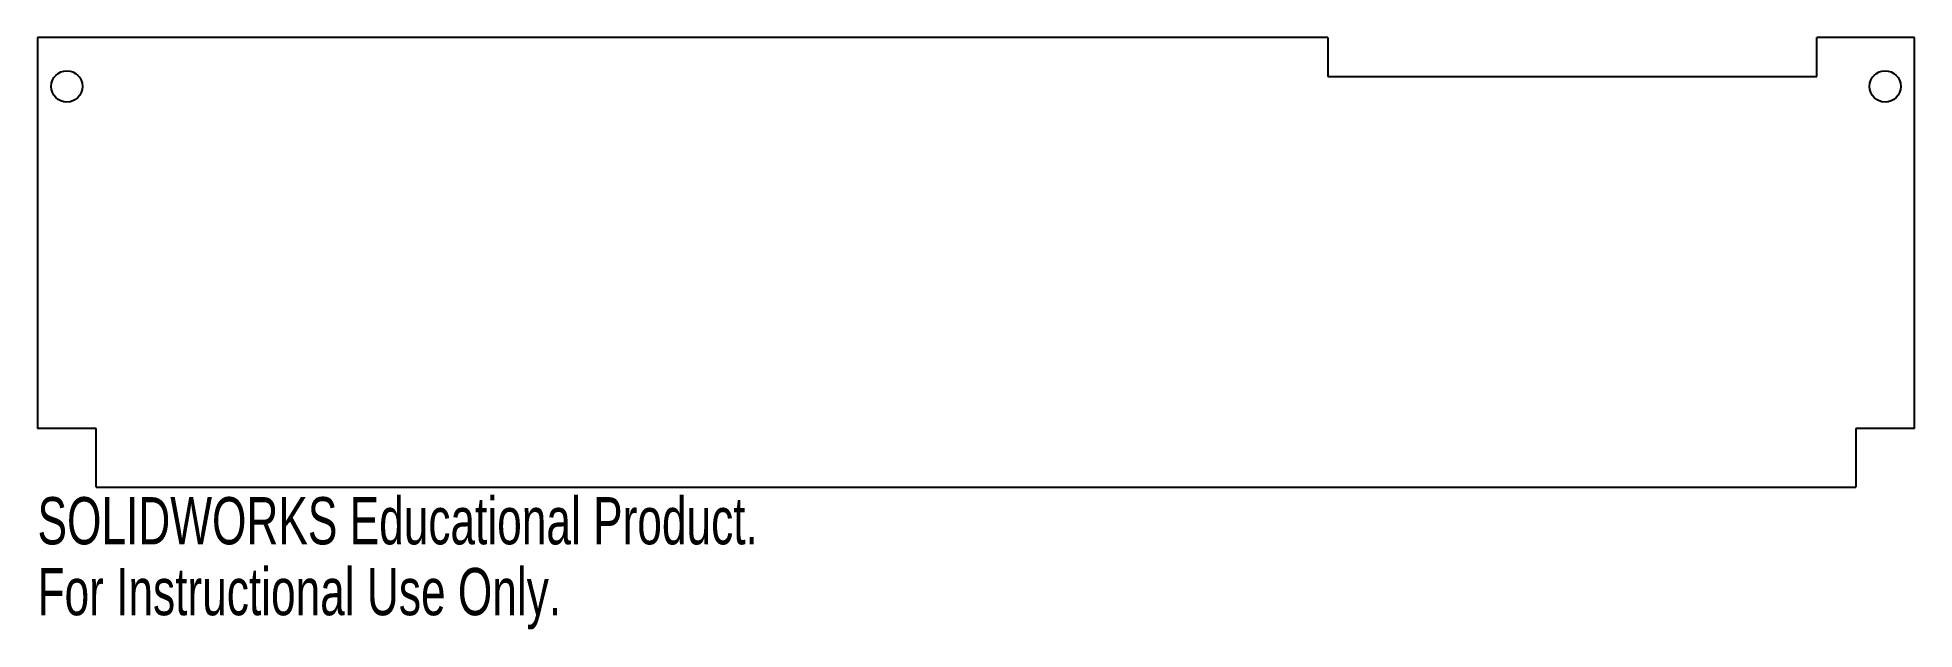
# Model space of a CAD drawing. Header units: millimetres. Extents: x 0 to 192, y -15 to 46.
import ezdxf

# ---------------------------------------------------------------- set-up
doc = ezdxf.new("R2010")
doc.units = ezdxf.units.MM
doc.styles.add('SLDTEXTSTYLE0', font='TXT', dxfattribs={"width": 0.7})

msp = doc.modelspace()

# ---------------------------------------------------------------- linework, layer by layer
at = {"color": 7, "linetype": 'Continuous', "lineweight": 25}
for p, q in [((132, 46), (0, 46)), ((0, 46), (0, 6)), ((132, 46), (132, 42)), ((182, 42), (182, 46)), ((192, 46), (182, 46)), ((192, 6), (192, 46)), ((132, 42), (182, 42)), ((6, 6), (0, 6)), ((6, 0), (6, 6)), ((192, 6), (186, 6)), ((186, 6), (186, 0)), ((6, 0), (186, 0))]:
    msp.add_line(p, q, dxfattribs=at)
for centre in [(3, 41), (189, 41)]:
    msp.add_circle(centre, 1.6, dxfattribs=at)

# ---------------------------------------------------------------- texts
at = {"color": 7, "linetype": 'Continuous', "char_height": 4.8336, "attachment_point": 1, "style": 'SLDTEXTSTYLE0'}
for s, insert in [('SOLIDWORKS Educational Product.', (0, -1.02)), ('For Instructional Use Only.', (0, -8.27))]:
    msp.add_mtext(s, dxfattribs=dict(at, insert=insert))

doc.saveas('drawing.dxf')
